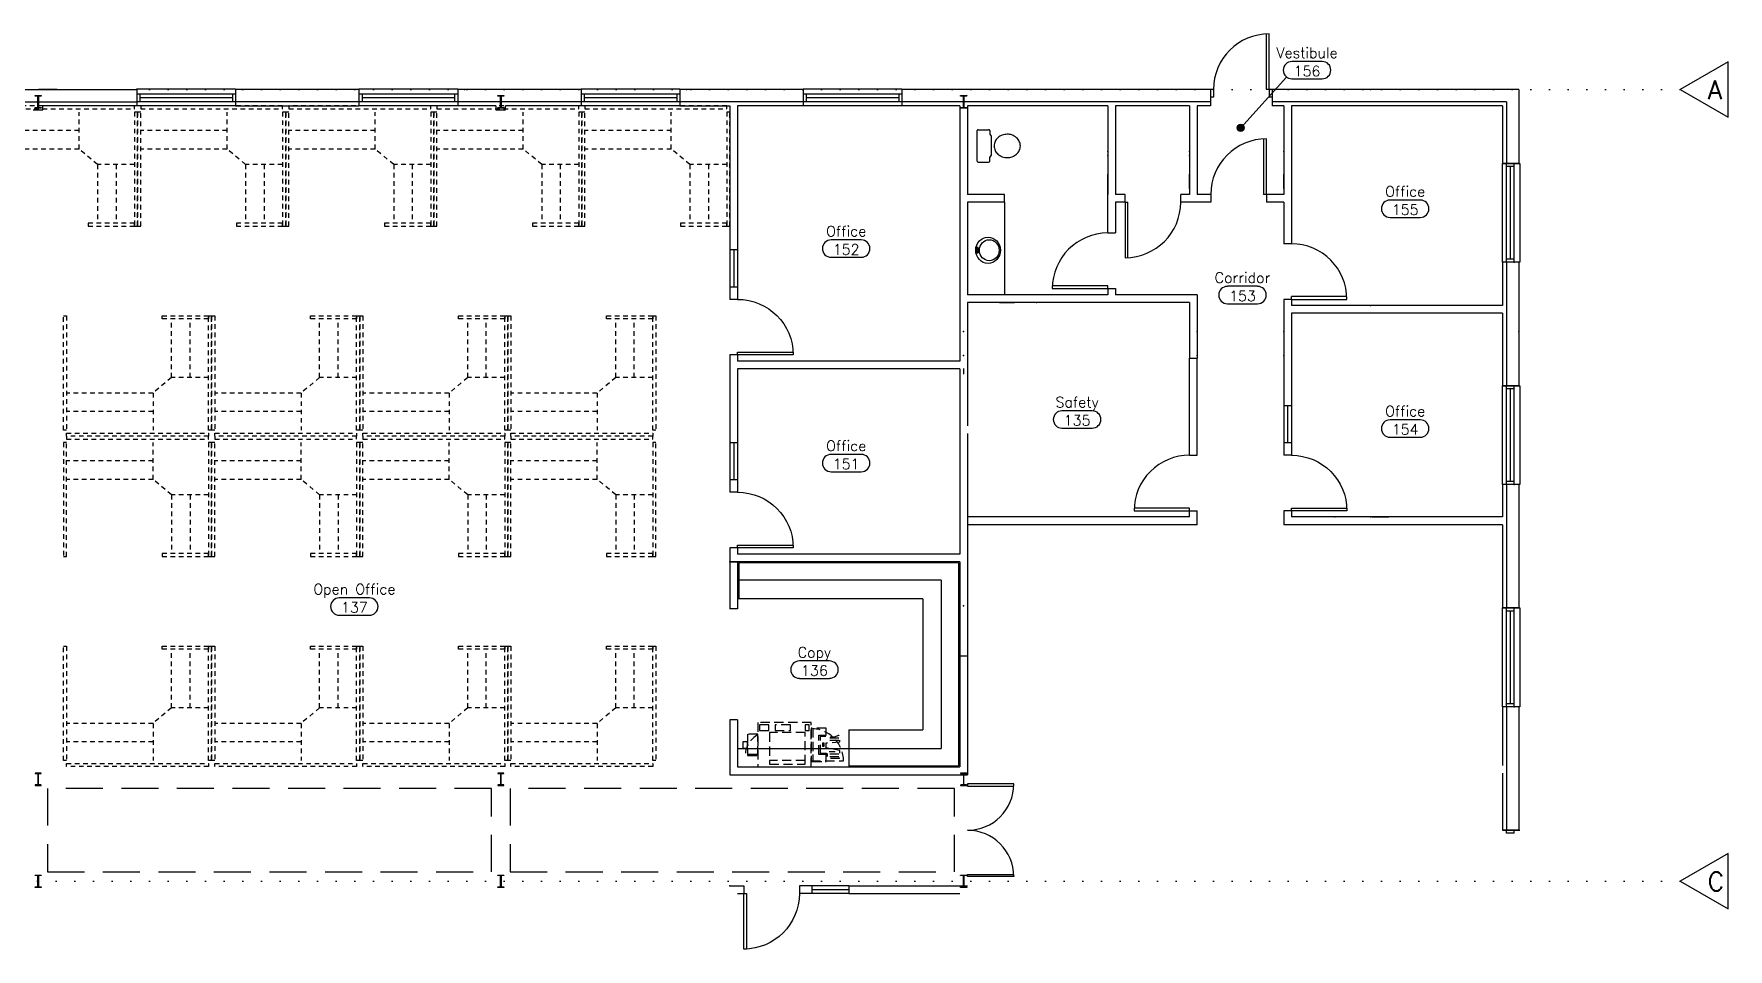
# Model space of a CAD drawing. Header units: inches. Extents: x 0 to 10293, y 0 to 4182.
# Drawn here: x 1984 to 3082, y 1309 to 1902 of the extents above; entities that cross this region are included whole.
import ezdxf
from ezdxf.enums import TextEntityAlignment as Align

# ---------------------------------------------------------------- set-up
doc = ezdxf.new("R2010")
doc.units = ezdxf.units.IN
doc.header["$LTSCALE"] = 48
doc.header["$MEASUREMENT"] = 0
for name, pattern in [('DASHED', [0.75, 0.5, -0.25]), ('DOT', [0.25, 0, -0.25]), ('HIDDEN2', [0.1875, 0.125, -0.0625]), ('HIDDEN3', [0.1125, 0.0625, -0.05])]:
    doc.linetypes.add(name, pattern=pattern)
doc.layers.add('A-EQPM', color=3, linetype='Continuous')
doc.layers.add('XXFINE', color=9, linetype='Continuous')
doc.styles.add('SIMPLEX', font='SIMPLEX.SHX')

# ---------------------------------------------------------------- blocks, each defined once
blk = doc.blocks.new('ADO102')
for p, q in [((0.451, 0.999), (0.451, 0)), ((0.5, 0), (0.5, 1)), ((0.5, 0), (0.451, 0))]:
    blk.add_line(p, q)
blk.add_arc((0.5, 0), 1, 90, 180)
at = {"flags": 1}
blk.add_attdef('SILLHT', text='', height=0.1, dxfattribs=at).set_placement((0, 0), align=Align.MIDDLE)
blk = doc.blocks.new('ADO002')
for p, q in [((-0.5, 1), (-0.5, 0)), ((-0.451, 1), (-0.5, 1)), ((-0.451, 0), (-0.451, 1)), ((-0.5, 0), (-0.451, 0))]:
    blk.add_line(p, q)
blk.add_arc((-0.5, 0), 1, 0, 90)
at = {"flags": 1}
blk.add_attdef('SILLHT', text='', height=0.1, dxfattribs=at).set_placement((0, 0), align=Align.MIDDLE)
blk = doc.blocks.new('ADO402')
for p, q in [((-0.476, 0.5), (-0.5, 0.5)), ((-0.5, 0.5), (-0.5, 0)), ((-0.476, 0), (-0.476, 0.5)), ((0.476, 0.499), (0.5, 0.5)), ((0.476, 0), (0.476, 0.499)), ((0.5, 0.5), (0.5, 0)), ((-0.5, 0), (-0.476, 0)), ((0.5, 0), (0.476, 0))]:
    blk.add_line(p, q)
for centre, start, end in [((-0.5, 0), 0, 90), ((0.5, 0), 90, 180)]:
    blk.add_arc(centre, 0.5, start, end)
at = {"flags": 1}
blk.add_attdef('SILLHT', text='', height=0.1, dxfattribs=at).set_placement((0, 0), align=Align.MIDDLE)
blk = doc.blocks.new('AD131')
for p, q in [((0.033, -0.475), (0.033, 0.475)), ((0.058, 0.5), (0.299, 0.5)), ((0.324, 0.475), (0.324, 0.362)), ((0.324, 0.362), (0.354, 0.299)), ((0.354, 0.299), (0.354, -0.299)), ((0.324, -0.362), (0.354, -0.299)), ((0.324, -0.475), (0.324, -0.362)), ((0.058, -0.5), (0.299, -0.5))]:
    blk.add_line(p, q)
blk.add_lwpolyline([(1.033, -0.002, 0.084445), (1.009, 0.138, 0.091522), (0.944, 0.252, 0.103706), (0.835, 0.337, 0.134256), (0.729, 0.357, 0.114344), (0.616, 0.331, 0.103706), (0.514, 0.252, 0.091522), (0.449, 0.138, 0.084445), (0.425, -0.002, 0.084445), (0.449, -0.142, 0.091522), (0.514, -0.256, 0.103706), (0.616, -0.335, 0.114344), (0.729, -0.362, 0.114344), (0.843, -0.335, 0.103706), (0.944, -0.256, 0.091522), (1.009, -0.142, 0.084445)], format="xyb", close=True)
for centre, start, end in [((0.058, 0.475), 90, 180), ((0.299, 0.475), 360, 90), ((0.058, -0.475), 180, 270), ((0.299, -0.475), 270, 0)]:
    blk.add_arc(centre, 0.025, start, end)
blk = doc.blocks.new('AF13A')
for p, q in [((0.1, 0.1), (0.05, 0.1)), ((0.05, 0.1), (0.05, -0.1)), ((0.1, -0.1), (0.1, 0.1)), ((0.05, -0.1), (0.1, -0.1))]:
    blk.add_line(p, q)
for centre, radius in [((0.5, 0), 0.5), ((0.55, 0), 0.4)]:
    blk.add_circle(centre, radius)
blk = doc.blocks.new('90DOOR')
for p, q in [((-0.5, 1), (-0.5, 0)), ((-0.451, 1), (-0.5, 1)), ((-0.451, 0), (-0.451, 1)), ((-0.5, 0), (-0.451, 0))]:
    blk.add_line(p, q)
blk.add_arc((-0.5, 0), 1, 0, 90)
blk = doc.blocks.new('LrgCopier-Plan')
at = {"layer": 'A-EQPM', "color": 8, "linetype": 'HIDDEN2'}
for p, q in [((-34.7, -3.9), (-55.5, -3.9)), ((-52.6, -6.6), (-46.2, -6.6)), ((-52.6, -8.2), (-46.2, -8.2)), ((-50.1, -9.8), (-46.2, -9.8)), ((-30.7, -4.1), (-7.6, -4.1)), ((0, -8.1), (8.1, -8.1)), ((-52.6, -17.1), (-46.2, -17.1)), ((-52.6, -18.6), (-46.2, -18.6)), ((-44.3, -12.4), (-44.3, -15.7))]:
    blk.add_line(p, q, dxfattribs=at)
for points in [[(0, -28.8), (0, 0), (-34.7, 0), (-34.7, -28.8)], [(-7.6, -22.3), (-7.6, -1.8), (-30.7, -1.8), (-30.7, -22.3)], [(0, -7.5), (0, -21.3), (6.7, -21.3), (6.7, -7.5)], [(-43.1, -15.4), (-41.9, -15.4), (-41.9, -13.4), (-43.1, -13.4)], [(6.7, -16.4), (9.6, -16.4), (9.6, -12.3), (6.7, -12.3)], [(-30.7, -23.6), (-33.4, -23.6), (-33.4, -27.3), (-30.7, -27.3)], [(-11.2, -23.6), (-21.1, -23.6), (-21.1, -27.3), (-11.2, -27.3)], [(-1.2, -23.6), (-7.1, -23.6), (-7.1, -27.3), (-1.2, -27.3)]]:
    blk.add_lwpolyline(points, close=True, dxfattribs=at)
at = {"layer": 'A-EQPM', "color": 8, "linetype": 'HIDDEN2', "flags": 128}
blk.add_lwpolyline([(-40.8, -8.9), (-44.2, -8.9, -0.414214), (-45, -8.1), (-45, -6.1, 0.414214), (-45.3, -5.8), (-52.9, -5.8, 0.414214), (-53.2, -6.1), (-53.2, -10.4, 0.344477), (-53, -10.7), (-44.3, -12.4), (-44.3, -15.7), (-52.9, -16.2, 0.395882), (-53.2, -16.4), (-53.2, -19.5, 0.515368), (-52.1, -20.3), (-49.8, -19.4), (-45.3, -19.4), (-44.2, -19.8), (-40.8, -19.8, 0.414214), (-40.5, -19.5), (-40.5, -9.2, 0.414214)], format="xyb", close=True, dxfattribs=at)
at = {"layer": 'A-EQPM', "color": 8, "linetype": 'HIDDEN2'}
for points in [[(-44.3, -20.6), (-44.3, -25.2), (-34.7, -25.2), (-34.7, -3.5), (-44.3, -3.5), (-44.3, -8.1)], [(-35.6, -8.1), (-35.6, -3.5), (-44.3, -3.5), (-44.3, -8.1), (-39.5, -8.1), (-39.5, -20.6), (-44.3, -20.6), (-44.3, -25.2), (-35.6, -25.2), (-35.6, -8.1)]]:
    blk.add_lwpolyline(points, dxfattribs=at)
for centre, radius, start, end in [((-34.7, -3.9), 20.9, 180, 267.2964), ((-6.9, -7.5), 15, 297.4211, 357.7377)]:
    blk.add_arc(centre, radius, start, end, dxfattribs=at)
blk = doc.blocks.new('6.5x8office-cube')
at = {"layer": 'XXFINE', "linetype": 'HIDDEN3'}
for p, q in [((-62, 38), (-62, 94)), ((-50, 38), (-50, 94)), ((-50, 38), (-74, 38)), ((-40, 26), (-50, 38)), ((-40, 2), (-40, 26)), ((-40, 26), (-2, 26)), ((-40, 14), (-2, 14))]:
    blk.add_line(p, q, dxfattribs=at)
for points in [[(-76, 2), (-78, 2), (-78, 94), (-76, 94), (-76, 2)], [(0, 96), (0, 94), (-74, 94), (-74, 96), (0, 96)], [(0, 2), (-2, 2), (-2, 32), (0, 32), (0, 2)], [(0, 2), (0, 0), (-74, 0), (-74, 2), (0, 2)]]:
    blk.add_lwpolyline(points, dxfattribs=at)
blk = doc.blocks.new('RoomName-Num-Tag')
at = {"color": 4}
for p, q in [((0.102, 0.059), (-0.102, 0.059)), ((-0.102, -0.059), (0.102, -0.059))]:
    blk.add_line(p, q, dxfattribs=at)
for centre, start, end in [((-0.102, 0), 90, 270), ((0.102, 0), 270, 90)]:
    blk.add_arc(centre, 0.0585, start, end, dxfattribs=at)
at = {"color": 4, "style": 'SIMPLEX'}
for tag, p in [('ROOM1', (0, 0.082)), ('RM#', (0, -0.041)), ('ROOM2', (0, -0.152))]:
    blk.add_attdef(tag, text='', height=0.0702, dxfattribs=at).set_placement(p, align=Align.CENTER)

msp = doc.modelspace()

# ---------------------------------------------------------------- hatches: boundary and pattern name
msp.add_hatch(color=256).paths.add_polyline_path([(2768.62573, 1840.82122, 1), (2764.05018, 1840.82122, 1)])

# ---------------------------------------------------------------- linework, layer by layer
for p, q in [((3082.34224, 1883.68307), (3051.16532, 1865.68307)), ((3082.34224, 1847.68307), (3082.34224, 1883.68307)), ((2796.08832, 1873.75147), (2766.33795, 1840.82122)), ((1797.22424, 1865.68307), (2050.72419, 1865.68307)), ((1799.22424, 1857.68307), (2050.72419, 1857.68307)), ((2050.72419, 1866.18307), (2114.72419, 1866.18307)), ((2050.72419, 1865.68307), (2050.72419, 1866.18307)), ((2050.72419, 1865.68307), (2050.72419, 1855.05807)), ((2052.72419, 1862.68307), (2050.72419, 1862.68307)), ((2052.72419, 1857.68307), (2050.72419, 1857.68307)), ((2112.72419, 1862.68307), (2052.72419, 1862.68307)), ((2052.72419, 1862.68307), (2052.72419, 1857.68307)), ((2112.72419, 1860.18307), (2052.72419, 1860.18307)), ((2112.72419, 1857.68307), (2052.72419, 1857.68307)), ((2112.72419, 1862.68307), (2112.72419, 1857.68307)), ((2114.72419, 1862.68307), (2112.72419, 1862.68307)), ((2114.72419, 1857.68307), (2112.72419, 1857.68307)), ((2114.72419, 1866.18307), (2114.72419, 1865.68307)), ((2114.72419, 1865.68307), (2114.72419, 1855.05807)), ((2194.72419, 1865.68307), (2114.72419, 1865.68307)), ((2194.72419, 1857.68307), (2114.72419, 1857.68307)), ((2194.72419, 1866.18307), (2258.72419, 1866.18307)), ((2194.72419, 1865.68307), (2194.72419, 1866.18307)), ((2194.72419, 1865.68307), (2194.72419, 1855.05807)), ((2196.72419, 1862.68307), (2194.72419, 1862.68307)), ((2196.72419, 1857.68307), (2194.72419, 1857.68307)), ((2256.72419, 1862.68307), (2196.72419, 1862.68307)), ((2196.72419, 1862.68307), (2196.72419, 1857.68307)), ((2256.72419, 1860.18307), (2196.72419, 1860.18307)), ((2256.72419, 1857.68307), (2196.72419, 1857.68307)), ((2256.72419, 1862.68307), (2256.72419, 1857.68307)), ((2258.72419, 1862.68307), (2256.72419, 1862.68307)), ((2258.72419, 1857.68307), (2256.72419, 1857.68307)), ((2258.72419, 1866.18307), (2258.72419, 1865.68307)), ((2258.72419, 1865.68307), (2258.72419, 1855.05807)), ((2338.72419, 1865.68307), (2258.72419, 1865.68307)), ((2338.72419, 1857.68307), (2258.72419, 1857.68307)), ((2338.72419, 1866.18307), (2402.72419, 1866.18307)), ((2338.72419, 1865.68307), (2338.72419, 1866.18307)), ((2338.72419, 1865.68307), (2338.72419, 1855.05807)), ((2340.72419, 1862.68307), (2338.72419, 1862.68307)), ((2340.72419, 1857.68307), (2338.72419, 1857.68307)), ((2400.72419, 1862.68307), (2340.72419, 1862.68307)), ((2340.72419, 1862.68307), (2340.72419, 1857.68307)), ((2400.72419, 1860.18307), (2340.72419, 1860.18307)), ((2400.72419, 1857.68307), (2340.72419, 1857.68307)), ((2400.72419, 1862.68307), (2400.72419, 1857.68307)), ((2402.72419, 1862.68307), (2400.72419, 1862.68307)), ((2402.72419, 1857.68307), (2400.72419, 1857.68307)), ((2402.72419, 1866.18307), (2402.72419, 1865.68307)), ((2402.72419, 1865.68307), (2402.72419, 1855.05807)), ((2482.72419, 1865.68307), (2402.72419, 1865.68307)), ((2482.72419, 1857.68307), (2402.72419, 1857.68307)), ((2482.72419, 1866.18307), (2546.72419, 1866.18307)), ((2482.72419, 1865.68307), (2482.72419, 1866.18307)), ((2482.72419, 1865.68307), (2482.72419, 1855.05807)), ((2484.72419, 1862.68307), (2482.72419, 1862.68307)), ((2484.72419, 1857.68307), (2482.72419, 1857.68307)), ((2484.72419, 1862.68307), (2484.72419, 1857.68307)), ((2544.72419, 1862.68307), (2484.72419, 1862.68307)), ((2544.72419, 1860.18307), (2484.72419, 1860.18307)), ((2544.72419, 1857.68307), (2484.72419, 1857.68307)), ((2546.72419, 1862.68307), (2544.72419, 1862.68307)), ((2544.72419, 1862.68307), (2544.72419, 1857.68307)), ((2546.72419, 1857.68307), (2544.72419, 1857.68307)), ((2546.72419, 1866.18307), (2546.72419, 1865.68307)), ((2748.72419, 1865.68307), (2546.72419, 1865.68307)), ((2546.72419, 1865.68307), (2546.72419, 1855.05807)), ((2746.72419, 1857.68307), (2546.72419, 1857.68307)), ((2746.72419, 1865.68307), (2746.72419, 1855.05807)), ((2748.72419, 1860.68307), (2746.72419, 1860.68307)), ((2748.72419, 1865.68307), (2748.72419, 1860.68307)), ((2946.72419, 1865.68307), (2784.72419, 1865.68307)), ((2784.72419, 1865.68307), (2784.72419, 1860.68307)), ((2786.72419, 1860.68307), (2784.72419, 1860.68307)), ((2786.72419, 1865.68307), (2786.72419, 1855.05807)), ((2938.72419, 1857.68307), (2786.72419, 1857.68307)), ((2938.72419, 1857.68307), (2938.72419, 1817.70646)), ((2946.72419, 1865.68307), (2946.72419, 1817.70646)), ((3051.16532, 1865.68307), (3082.34224, 1847.68307)), ((1983.5087, 1852.43645), (1989.74711, 1852.43645)), ((2050.72419, 1855.05807), (1989.74711, 1855.05807)), ((1989.74711, 1852.43645), (1989.74711, 1855.05807)), ((2114.72419, 1855.05807), (2050.72419, 1855.05807)), ((2114.72419, 1855.05807), (2194.72419, 1855.05807)), ((2258.72419, 1855.05807), (2194.72419, 1855.05807)), ((2283.5087, 1855.05807), (2258.72419, 1855.05807)), ((2283.5087, 1855.05807), (2283.5087, 1852.43645)), ((2283.5087, 1852.43645), (2289.74711, 1852.43645)), ((2338.72419, 1855.05807), (2289.74711, 1855.05807)), ((2289.74711, 1852.43645), (2289.74711, 1855.05807)), ((2402.72419, 1855.05807), (2338.72419, 1855.05807)), ((2402.72419, 1855.05807), (2435.22419, 1855.05807)), ((2435.22419, 1855.05807), (2435.22419, 1761.68302)), ((2482.72419, 1855.05807), (2440.22419, 1855.05807)), ((2440.22419, 1855.05807), (2440.22419, 1761.68302)), ((2546.72419, 1855.05807), (2482.72419, 1855.05807)), ((2584.22419, 1855.05807), (2546.72419, 1855.05807)), ((2584.22419, 1855.05807), (2584.22419, 1689.68307)), ((2680.22419, 1855.05807), (2589.22419, 1855.05807)), ((2589.22419, 1855.05807), (2589.22419, 1797.68307)), ((2680.22419, 1855.05807), (2680.22419, 1797.68307)), ((2733.22419, 1855.05807), (2685.22419, 1855.05807)), ((2685.22419, 1855.05807), (2685.22419, 1797.68307)), ((2733.22419, 1855.05807), (2733.22419, 1797.68307)), ((2746.72419, 1855.05807), (2738.22419, 1855.05807)), ((2738.22419, 1855.05807), (2738.22419, 1797.68307)), ((2794.22419, 1855.05807), (2786.72419, 1855.05807)), ((2794.22419, 1855.05807), (2794.22419, 1797.68307)), ((2936.09919, 1855.05807), (2799.22419, 1855.05807)), ((2799.22419, 1855.05807), (2799.22419, 1765.68307)), ((2936.09919, 1855.05807), (2936.09919, 1817.70646)), ((2946.72419, 1817.70646), (2936.09919, 1817.70646)), ((2936.09919, 1817.70646), (2946.72419, 1817.70646)), ((2936.09919, 1753.70646), (2936.09919, 1817.70646)), ((2938.72419, 1815.70646), (2938.72419, 1817.70646)), ((2943.72419, 1815.70646), (2938.72419, 1815.70646)), ((2938.72419, 1755.70646), (2938.72419, 1815.70646)), ((2941.22419, 1755.70646), (2941.22419, 1815.70646)), ((2943.72419, 1815.70646), (2943.72419, 1817.70646)), ((2943.72419, 1755.70646), (2943.72419, 1815.70646)), ((2946.72419, 1817.70646), (2947.22419, 1817.70646)), ((2947.22419, 1817.70646), (2947.22419, 1753.70646)), ((2613.20796, 1797.68307), (2589.22419, 1797.68307)), ((2589.22419, 1792.68307), (2589.22419, 1732.68307)), ((2613.20796, 1792.68307), (2589.22419, 1792.68307)), ((2613.20796, 1792.68307), (2613.20796, 1797.68307)), ((2613.22419, 1792.68307), (2613.22419, 1732.68307)), ((2691.46543, 1797.68307), (2685.22419, 1797.68307)), ((2685.22419, 1792.68307), (2685.22419, 1772.68307)), ((2691.46543, 1792.68307), (2685.22419, 1792.68307)), ((2691.46543, 1792.68307), (2691.46543, 1797.68307)), ((2727.46543, 1792.68307), (2727.46543, 1797.68307)), ((2733.22419, 1797.68307), (2727.46543, 1797.68307)), ((2746.98628, 1792.68307), (2727.46543, 1792.68307)), ((2746.98628, 1797.68307), (2738.22419, 1797.68307)), ((2746.98628, 1797.68307), (2746.98628, 1792.68307)), ((2794.22419, 1797.68307), (2782.98628, 1797.68307)), ((2782.98628, 1797.68307), (2782.98628, 1792.68307)), ((2794.22419, 1792.68307), (2782.98628, 1792.68307)), ((2794.22419, 1792.68307), (2794.22419, 1765.68307)), ((2680.22419, 1772.68307), (2685.22419, 1772.68307)), ((2435.22419, 1761.68302), (2435.22419, 1737.68302)), ((2440.22419, 1761.68302), (2435.22419, 1761.68302)), ((2437.72419, 1761.68302), (2437.72419, 1737.68302)), ((2440.22419, 1761.68302), (2440.22419, 1737.68302)), ((2799.22419, 1765.68307), (2794.22419, 1765.68307)), ((2936.09919, 1753.70646), (2936.09919, 1725.68307)), ((2946.72419, 1753.70646), (2936.09919, 1753.70646)), ((2938.72419, 1753.70646), (2938.72419, 1755.70646)), ((2943.72419, 1755.70646), (2938.72419, 1755.70646)), ((2938.72419, 1753.70646), (2938.72419, 1673.70646)), ((2943.72419, 1753.70646), (2943.72419, 1755.70646)), ((2946.72419, 1753.70646), (2946.72419, 1673.70646)), ((2947.22419, 1753.70646), (2946.72419, 1753.70646)), ((2435.22419, 1737.68302), (2435.22419, 1729.68302)), ((2440.22419, 1737.68302), (2435.22419, 1737.68302)), ((2440.22419, 1737.68302), (2440.22419, 1729.68302)), ((2680.22419, 1736.68307), (2680.22419, 1732.68307)), ((2680.22419, 1736.68307), (2680.22419, 1732.68307)), ((2680.22419, 1736.68307), (2685.22419, 1736.68307)), ((2685.22419, 1736.68307), (2685.22419, 1732.68307)), ((2440.22419, 1729.68302), (2435.22419, 1729.68302)), ((2440.22419, 1729.68302), (2435.22419, 1729.68302)), ((2680.22419, 1732.68307), (2589.22419, 1732.68307)), ((2733.22419, 1727.68307), (2589.22419, 1727.68307)), ((2589.22419, 1727.68307), (2589.22419, 1647.68307)), ((2738.22419, 1732.68307), (2685.22419, 1732.68307)), ((2733.22419, 1727.68307), (2733.22419, 1691.68307)), ((2738.22419, 1732.68307), (2738.22419, 1727.68307)), ((2738.22419, 1727.68307), (2738.22419, 1691.68307)), ((2799.22419, 1729.68307), (2794.22419, 1729.68307)), ((2794.22419, 1729.68307), (2794.22419, 1660.68302)), ((2799.22419, 1729.68307), (2799.22419, 1725.68307)), ((2936.09919, 1725.68307), (2799.22419, 1725.68307)), ((2936.09919, 1720.68307), (2799.22419, 1720.68307)), ((2799.22419, 1720.68307), (2799.22419, 1660.68302)), ((2936.09919, 1720.68307), (2936.09919, 1673.70646)), ((2440.22419, 1693.68302), (2435.22419, 1693.68302)), ((2435.22419, 1693.68302), (2435.22419, 1636.68302)), ((2440.22419, 1693.68307), (2440.22419, 1689.68307)), ((2733.22419, 1628.68307), (2733.22419, 1691.68307)), ((2733.22419, 1691.68307), (2738.22419, 1691.68307)), ((2738.22419, 1628.68307), (2738.22419, 1691.68307)), ((2584.22419, 1689.68307), (2440.22419, 1689.68307)), ((2584.22419, 1684.68307), (2440.22419, 1684.68307)), ((2440.22419, 1684.68307), (2440.22419, 1636.68302)), ((2584.22419, 1684.68307), (2584.22419, 1564.68307)), ((2936.09919, 1609.70646), (2936.09919, 1673.70646)), ((2936.09919, 1673.70646), (2946.72419, 1673.70646)), ((2946.72419, 1673.70646), (2936.09919, 1673.70646)), ((2938.72419, 1671.70646), (2938.72419, 1673.70646)), ((2938.72419, 1611.70646), (2938.72419, 1671.70646)), ((2943.72419, 1671.70646), (2938.72419, 1671.70646)), ((2941.22419, 1611.70646), (2941.22419, 1671.70646)), ((2943.72419, 1671.70646), (2943.72419, 1673.70646)), ((2943.72419, 1611.70646), (2943.72419, 1671.70646)), ((2946.72419, 1673.70646), (2947.22419, 1673.70646)), ((2947.22419, 1673.70646), (2947.22419, 1609.70646)), ((2794.22419, 1660.68302), (2794.22419, 1636.68302)), ((2799.22419, 1660.68302), (2794.22419, 1660.68302)), ((2796.72419, 1660.68302), (2796.72419, 1636.68302)), ((2799.22419, 1660.68302), (2799.22419, 1636.68302)), ((2435.22419, 1636.68302), (2435.22419, 1612.68302)), ((2440.22419, 1636.68302), (2435.22419, 1636.68302)), ((2437.72419, 1636.68302), (2437.72419, 1612.68302)), ((2440.22419, 1636.68302), (2440.22419, 1612.68302)), ((2589.22419, 1642.68307), (2589.22419, 1498.68302)), ((2794.22419, 1636.68302), (2794.22419, 1628.68302)), ((2799.22419, 1636.68302), (2794.22419, 1636.68302)), ((2799.22419, 1636.68302), (2799.22419, 1628.68302)), ((2733.22419, 1628.68307), (2738.22419, 1628.68307)), ((2799.22419, 1628.68302), (2794.22419, 1628.68302)), ((2799.22419, 1628.68302), (2794.22419, 1628.68302)), ((2435.22419, 1612.68302), (2435.22419, 1604.68302)), ((2440.22419, 1612.68302), (2435.22419, 1612.68302)), ((2440.22419, 1604.68302), (2435.22419, 1604.68302)), ((2440.22419, 1604.68302), (2435.22419, 1604.68302)), ((2440.22419, 1612.68302), (2440.22419, 1604.68302)), ((2946.72419, 1609.70646), (2936.09919, 1609.70646)), ((2936.09919, 1609.70646), (2936.09919, 1588.68307)), ((2943.72419, 1611.70646), (2938.72419, 1611.70646)), ((2938.72419, 1609.70646), (2938.72419, 1611.70646)), ((2938.72419, 1609.70646), (2938.72419, 1529.70646)), ((2943.72419, 1609.70646), (2943.72419, 1611.70646)), ((2947.22419, 1609.70646), (2946.72419, 1609.70646)), ((2946.72419, 1609.70646), (2946.72419, 1529.70646)), ((2733.22419, 1588.68307), (2733.22419, 1592.68307)), ((2733.22419, 1592.68307), (2738.22419, 1592.68307)), ((2738.22419, 1583.68307), (2738.22419, 1592.68307)), ((2799.22419, 1592.68302), (2794.22419, 1592.68302)), ((2794.22419, 1592.68302), (2794.22419, 1583.68307)), ((2799.22419, 1592.68307), (2799.22419, 1588.68307)), ((2733.22419, 1588.68307), (2589.22419, 1588.68307)), ((2589.22419, 1588.68307), (2589.22419, 1583.68307)), ((2738.22419, 1583.68307), (2589.22419, 1583.68307)), ((2936.09919, 1583.68307), (2794.22419, 1583.68307)), ((2936.09919, 1588.68307), (2799.22419, 1588.68307)), ((2936.09919, 1583.68307), (2936.09919, 1529.70646)), ((2435.22419, 1568.68302), (2435.22419, 1559.68307)), ((2440.22419, 1568.68302), (2435.22419, 1568.68302)), ((2584.22419, 1559.68307), (2435.22419, 1559.68307)), ((2435.22419, 1559.68307), (2435.22419, 1529.18307)), ((2435.22419, 1559.68307), (2440.22419, 1559.68307)), ((2440.22419, 1568.68307), (2440.22419, 1564.68307)), ((2440.22419, 1568.68302), (2440.22419, 1564.68307)), ((2584.22419, 1564.68307), (2440.22419, 1564.68307)), ((2440.22419, 1559.68307), (2440.22419, 1529.18307)), ((2584.22419, 1559.68307), (2584.22419, 1498.68302)), ((2440.97419, 1558.93307), (2440.97419, 1535.68307)), ((2583.47419, 1558.93307), (2440.97419, 1558.93307)), ((2583.47419, 1558.93307), (2583.47419, 1427.43307)), ((2572.22419, 1547.68307), (2440.22419, 1547.68307)), ((2572.22419, 1547.68307), (2572.22419, 1438.68307)), ((2440.22419, 1529.18307), (2435.22419, 1529.18307)), ((2560.22419, 1535.68307), (2440.22419, 1535.68307)), ((2560.22419, 1535.68307), (2560.22419, 1450.68307)), ((2936.09919, 1465.70646), (2936.09919, 1529.70646)), ((2936.09919, 1529.70646), (2946.72419, 1529.70646)), ((2946.72419, 1529.70646), (2936.09919, 1529.70646)), ((2938.72419, 1527.70646), (2938.72419, 1529.70646)), ((2938.72419, 1467.70646), (2938.72419, 1527.70646)), ((2943.72419, 1527.70646), (2938.72419, 1527.70646)), ((2941.22419, 1467.70646), (2941.22419, 1527.70646)), ((2943.72419, 1527.70646), (2943.72419, 1529.70646)), ((2943.72419, 1467.70646), (2943.72419, 1527.70646)), ((2946.72419, 1529.70646), (2947.22419, 1529.70646)), ((2947.22419, 1529.70646), (2947.22419, 1465.70646)), ((2584.22419, 1498.68302), (2589.22419, 1498.68302)), ((2584.22419, 1498.68302), (2584.22419, 1426.68307)), ((2589.22419, 1498.68302), (2589.22419, 1421.68307)), ((2946.72419, 1465.70646), (2936.09919, 1465.70646)), ((2936.09919, 1465.70646), (2936.09919, 1427.68307)), ((2943.72419, 1467.70646), (2938.72419, 1467.70646)), ((2938.72419, 1465.70646), (2938.72419, 1467.70646)), ((2938.72419, 1465.70646), (2938.72419, 1385.70646)), ((2943.72419, 1465.70646), (2943.72419, 1467.70646)), ((2946.72419, 1465.70646), (2946.72419, 1385.70646)), ((2947.22419, 1465.70646), (2946.72419, 1465.70646)), ((2440.22419, 1457.18307), (2435.22419, 1457.18307)), ((2435.22419, 1457.18307), (2435.22419, 1421.68307)), ((2440.22419, 1457.18307), (2440.22419, 1426.68307)), ((2512.22419, 1450.68307), (2560.22419, 1450.68307)), ((2512.22419, 1450.68307), (2512.22419, 1426.68307)), ((2440.22419, 1438.68307), (2572.22419, 1438.68307)), ((2435.22419, 1421.68307), (2589.22419, 1421.68307)), ((2440.22419, 1426.68307), (2584.22419, 1426.68307)), ((2512.22419, 1427.43307), (2583.47419, 1427.43307)), ((2936.09919, 1422.68307), (2936.09919, 1385.70646)), ((2936.09919, 1385.70646), (2946.72419, 1385.70646)), ((2946.72419, 1385.70646), (2936.09919, 1385.70646)), ((2938.72419, 1383.70646), (2938.72419, 1385.70646)), ((2943.72419, 1383.70646), (2943.72419, 1385.70646)), ((2946.72419, 1385.70646), (2947.22419, 1385.70646)), ((2943.72419, 1383.70646), (2938.72419, 1383.70646)), ((3082.34224, 1370.68307), (3051.16532, 1352.68307)), ((3082.34224, 1334.68307), (3082.34224, 1370.68307)), ((3051.16532, 1352.68307), (3082.34224, 1334.68307)), ((2435.22419, 1349.68307), (2444.22414, 1349.68307)), ((2440.22419, 1344.68307), (2444.22414, 1344.68307)), ((2440.22419, 1344.68307), (2444.22414, 1344.68307)), ((2444.22414, 1349.68307), (2444.22414, 1344.68307)), ((2480.22414, 1349.68307), (2480.22414, 1344.68307)), ((2488.22414, 1349.68307), (2480.22414, 1349.68307)), ((2488.22414, 1344.68307), (2480.22414, 1344.68307)), ((2512.22414, 1349.68307), (2488.22414, 1349.68307)), ((2488.22414, 1349.68307), (2488.22414, 1344.68307)), ((2512.22414, 1347.18307), (2488.22414, 1347.18307)), ((2512.22414, 1344.68307), (2488.22414, 1344.68307)), ((2512.22414, 1349.68307), (2589.22419, 1349.68307)), ((2512.22414, 1349.68307), (2512.22414, 1344.68307)), ((2512.22414, 1344.68307), (2584.22419, 1344.68307))]:
    msp.add_line(p, q)
at = {"linetype": 'DOT'}
for p, q in [((3051.16532, 1865.68307), (719.41912, 1865.68307)), ((3051.16532, 1352.68307), (719.41912, 1352.68307))]:
    msp.add_line(p, q, dxfattribs=at)
at = {"linetype": 'ByBlock'}
for p, q in [((1999.06445, 1865.68307), (1987.06445, 1865.68307)), ((2143.06445, 1865.68307), (2131.06445, 1865.68307)), ((2287.06445, 1865.68307), (2275.06445, 1865.68307)), ((2431.06445, 1865.68307), (2419.06445, 1865.68307)), ((2874.42159, 1865.68307), (2862.42159, 1865.68307)), ((2680.22419, 1772.68307), (2680.22419, 1810.86934)), ((2733.22419, 1801.58475), (2733.22419, 1810.86934)), ((2733.22419, 1801.58475), (2733.22419, 1810.86934)), ((2794.22419, 1801.58475), (2794.22419, 1810.86934)), ((2609.91133, 1727.68307), (2619.75572, 1727.68307)), ((2874.42159, 1725.68307), (2862.42159, 1725.68307)), ((2874.42159, 1725.68307), (2862.42159, 1725.68307)), ((2586.72419, 1684.82219), (2586.72419, 1681.20859)), ((2794.22419, 1684.82219), (2794.22419, 1681.20859)), ((2794.22419, 1684.82219), (2794.22419, 1681.20859)), ((2946.72419, 1684.82219), (2946.72419, 1681.20859)), ((2851.32482, 1588.68307), (2862.42159, 1588.68307)), ((2874.42159, 1588.68307), (2862.42159, 1588.68307))]:
    msp.add_line(p, q, dxfattribs=at)
at = {"linetype": 'DASHED'}
for p, q in [((2280.72419, 1412.68307), (1992.72419, 1412.68307)), ((1992.72419, 1412.68307), (1992.72419, 1358.68307)), ((2280.72419, 1358.68307), (2280.72419, 1412.68307)), ((2580.72419, 1412.68307), (2292.72419, 1412.68307)), ((2292.72419, 1412.68307), (2292.72419, 1358.68307)), ((2580.72419, 1358.68307), (2580.72419, 1412.68307)), ((1992.72419, 1358.68307), (2280.72419, 1358.68307)), ((2292.72419, 1358.68307), (2580.72419, 1358.68307))]:
    msp.add_line(p, q, dxfattribs=at)
for points in [[(1988.73419, 1861.68307), (1988.73419, 1861.51557, -0.4142135624), (1988.56669, 1861.34807), (1987.05919, 1861.34807, 0.4142135624), (1986.89169, 1861.18057), (1986.89169, 1854.14557, 0.4142135624), (1987.05919, 1853.97807), (1988.56669, 1853.97807, -0.4142135624), (1988.73419, 1853.81057), (1988.73419, 1853.64307), (1984.71419, 1853.64307), (1984.71419, 1853.81057, -0.4142135624), (1984.88169, 1853.97807), (1986.38919, 1853.97807, 0.4142135624), (1986.55669, 1854.14557), (1986.55669, 1861.18057, 0.4142135624), (1986.38919, 1861.34807), (1984.88169, 1861.34807, -0.4142135624), (1984.71419, 1861.51557), (1984.71419, 1861.68307)], [(2288.73419, 1861.68307), (2288.73419, 1861.51557, -0.4142135624), (2288.56669, 1861.34807), (2287.05919, 1861.34807, 0.4142135624), (2286.89169, 1861.18057), (2286.89169, 1854.14557, 0.4142135624), (2287.05919, 1853.97807), (2288.56669, 1853.97807, -0.4142135624), (2288.73419, 1853.81057), (2288.73419, 1853.64307), (2284.71419, 1853.64307), (2284.71419, 1853.81057, -0.4142135624), (2284.88169, 1853.97807), (2286.38919, 1853.97807, 0.4142135624), (2286.55669, 1854.14557), (2286.55669, 1861.18057, 0.4142135624), (2286.38919, 1861.34807), (2284.88169, 1861.34807, -0.4142135624), (2284.71419, 1861.51557), (2284.71419, 1861.68307)], [(2588.73419, 1861.68307), (2588.73419, 1861.51557, -0.4142135624), (2588.56669, 1861.34807), (2587.05919, 1861.34807, 0.4142135624), (2586.89169, 1861.18057), (2586.89169, 1854.14557, 0.4142135624), (2587.05919, 1853.97807), (2588.56669, 1853.97807, -0.4142135624), (2588.73419, 1853.81057), (2588.73419, 1853.64307), (2584.71419, 1853.64307), (2584.71419, 1853.81057, -0.4142135624), (2584.88169, 1853.97807), (2586.38919, 1853.97807, 0.4142135624), (2586.55669, 1854.14557), (2586.55669, 1861.18057, 0.4142135624), (2586.38919, 1861.34807), (2584.88169, 1861.34807, -0.4142135624), (2584.71419, 1861.51557), (2584.71419, 1861.68307)], [(1988.73419, 1414.68307), (1988.73419, 1414.85057, 0.4142135624), (1988.56669, 1415.01807), (1987.05919, 1415.01807, -0.4142135624), (1986.89169, 1415.18557), (1986.89169, 1422.22057, -0.4142135624), (1987.05919, 1422.38807), (1988.56669, 1422.38807, 0.4142135624), (1988.73419, 1422.55557), (1988.73419, 1422.72307), (1984.71419, 1422.72307), (1984.71419, 1422.55557, 0.4142135624), (1984.88169, 1422.38807), (1986.38919, 1422.38807, -0.4142135624), (1986.55669, 1422.22057), (1986.55669, 1415.18557, -0.4142135624), (1986.38919, 1415.01807), (1984.88169, 1415.01807, 0.4142135624), (1984.71419, 1414.85057), (1984.71419, 1414.68307)], [(2288.73419, 1414.68307), (2288.73419, 1414.85057, 0.4142135624), (2288.56669, 1415.01807), (2287.05919, 1415.01807, -0.4142135624), (2286.89169, 1415.18557), (2286.89169, 1422.22057, -0.4142135624), (2287.05919, 1422.38807), (2288.56669, 1422.38807, 0.4142135624), (2288.73419, 1422.55557), (2288.73419, 1422.72307), (2284.71419, 1422.72307), (2284.71419, 1422.55557, 0.4142135624), (2284.88169, 1422.38807), (2286.38919, 1422.38807, -0.4142135624), (2286.55669, 1422.22057), (2286.55669, 1415.18557, -0.4142135624), (2286.38919, 1415.01807), (2284.88169, 1415.01807, 0.4142135624), (2284.71419, 1414.85057), (2284.71419, 1414.68307)], [(2588.73419, 1414.68307), (2588.73419, 1414.85057, 0.4142135624), (2588.56669, 1415.01807), (2587.05919, 1415.01807, -0.4142135624), (2586.89169, 1415.18557), (2586.89169, 1422.22057, -0.4142135624), (2587.05919, 1422.38807), (2588.56669, 1422.38807, 0.4142135624), (2588.73419, 1422.55557), (2588.73419, 1422.72307), (2584.71419, 1422.72307), (2584.71419, 1422.55557, 0.4142135624), (2584.88169, 1422.38807), (2586.38919, 1422.38807, -0.4142135624), (2586.55669, 1422.22057), (2586.55669, 1415.18557, -0.4142135624), (2586.38919, 1415.01807), (2584.88169, 1415.01807, 0.4142135624), (2584.71419, 1414.85057), (2584.71419, 1414.68307)], [(1988.73419, 1356.68307), (1988.73419, 1356.51557, -0.4142135624), (1988.56669, 1356.34807), (1987.05919, 1356.34807, 0.4142135624), (1986.89169, 1356.18057), (1986.89169, 1349.14557, 0.4142135624), (1987.05919, 1348.97807), (1988.56669, 1348.97807, -0.4142135624), (1988.73419, 1348.81057), (1988.73419, 1348.64307), (1984.71419, 1348.64307), (1984.71419, 1348.81057, -0.4142135624), (1984.88169, 1348.97807), (1986.38919, 1348.97807, 0.4142135624), (1986.55669, 1349.14557), (1986.55669, 1356.18057, 0.4142135624), (1986.38919, 1356.34807), (1984.88169, 1356.34807, -0.4142135624), (1984.71419, 1356.51557), (1984.71419, 1356.68307)], [(2288.73419, 1356.68307), (2288.73419, 1356.51557, -0.4142135624), (2288.56669, 1356.34807), (2287.05919, 1356.34807, 0.4142135624), (2286.89169, 1356.18057), (2286.89169, 1349.14557, 0.4142135624), (2287.05919, 1348.97807), (2288.56669, 1348.97807, -0.4142135624), (2288.73419, 1348.81057), (2288.73419, 1348.64307), (2284.71419, 1348.64307), (2284.71419, 1348.81057, -0.4142135624), (2284.88169, 1348.97807), (2286.38919, 1348.97807, 0.4142135624), (2286.55669, 1349.14557), (2286.55669, 1356.18057, 0.4142135624), (2286.38919, 1356.34807), (2284.88169, 1356.34807, -0.4142135624), (2284.71419, 1356.51557), (2284.71419, 1356.68307)], [(2588.73419, 1356.68307), (2588.73419, 1356.51557, -0.4142135624), (2588.56669, 1356.34807), (2587.05919, 1356.34807, 0.4142135624), (2586.89169, 1356.18057), (2586.89169, 1349.14557, 0.4142135624), (2587.05919, 1348.97807), (2588.56669, 1348.97807, -0.4142135624), (2588.73419, 1348.81057), (2588.73419, 1348.64307), (2584.71419, 1348.64307), (2584.71419, 1348.81057, -0.4142135624), (2584.88169, 1348.97807), (2586.38919, 1348.97807, 0.4142135624), (2586.55669, 1349.14557), (2586.55669, 1356.18057, 0.4142135624), (2586.38919, 1356.34807), (2584.88169, 1356.34807, -0.4142135624), (2584.71419, 1356.51557), (2584.71419, 1356.68307)]]:
    msp.add_lwpolyline(points, format="xyb", close=True)
msp.add_circle((2766.33795, 1840.82122), 2.28777)
for p in [(2050.72419, 1857.68307), (2050.72419, 1857.68307), (2194.72419, 1857.68307), (2194.72419, 1857.68307)]:
    msp.add_point(p)
at = {"linetype": 'ByBlock'}
for p in [(2114.72419, 1862.68307), (2114.72419, 1862.68307), (2119.06445, 1865.68307), (2258.72419, 1862.68307), (2258.72419, 1862.68307), (2263.06445, 1865.68307), (2338.72419, 1857.68307), (2338.72419, 1857.68307), (2402.72419, 1862.68307), (2402.72419, 1862.68307), (2407.06445, 1865.68307), (2482.72419, 1857.68307), (2482.72419, 1857.68307), (2546.72419, 1862.68307), (2546.72419, 1862.68307), (2850.42159, 1865.68307), (2850.42159, 1865.68307), (2680.22419, 1825.58475), (2733.22419, 1825.58475), (2733.22419, 1825.58475), (2794.22419, 1825.58475), (2680.22419, 1822.86934), (2733.22419, 1822.86934), (2943.72419, 1817.70646), (2943.72419, 1817.70646), (2943.72419, 1753.70646), (2943.72419, 1753.70646), (2633.91133, 1727.68307), (2850.42159, 1725.68307), (2850.42159, 1725.68307), (2850.42159, 1725.68307), (2586.72419, 1708.82219), (2738.22419, 1708.82219), (2738.22419, 1708.82219), (2794.22419, 1708.82219), (2794.22419, 1708.82219), (2946.72419, 1708.82219), (2586.72419, 1693.20859), (2738.22419, 1693.20859), (2794.22419, 1693.20859), (2943.72419, 1673.70646), (2943.72419, 1673.70646), (2943.72419, 1609.70646), (2943.72419, 1609.70646), (2827.32482, 1588.68307), (2850.42159, 1588.68307), (2850.42159, 1588.68307), (2435.22419, 1559.68307), (2435.22419, 1559.68307), (2586.72419, 1531.17388), (2943.72419, 1529.70646), (2943.72419, 1529.70646), (2943.72419, 1465.70646), (2943.72419, 1465.70646), (2943.72419, 1385.70646), (2943.72419, 1385.70646), (2435.22419, 1349.68307)]:
    msp.add_point(p, dxfattribs=at)

# ---------------------------------------------------------------- block references
for name, p, xscale, yscale, zscale in [('ADO102', (2766.72419, 1865.68307), 36, 36, 80), ('AD131', (2594.56821, 1829.12631), 28, 21, 17), ('ADO102', (2764.98628, 1797.68307), 36, 36, 80), ('AF13A', (2594.56821, 1761.49936, 32), 16, 17, 6)]:
    msp.add_blockref(name, p, dxfattribs=dict(xscale=xscale, yscale=yscale, zscale=zscale))
ref = msp.add_blockref('RoomName-Num-Tag', (2809.37536, 1878.18137), dxfattribs=dict(xscale=96, yscale=96, zscale=96))
ref.add_attrib('RM#', '156', dxfattribs={"color": 4, "height": 6.741754, "style": 'SIMPLEX'}).set_placement((2809.37536, 1874.21504), align=Align.CENTER)
ref.add_attrib('ROOM1', 'Vestibule', dxfattribs={"color": 4, "height": 6.741754, "style": 'SIMPLEX'}).set_placement((2809.37536, 1886.04675), align=Align.CENTER)
at = {"xscale": -1, "rotation": 90}
for p in [(2051.22419, 1777.05807), (2147.22419, 1777.05807), (2243.22419, 1777.05807), (2339.22419, 1777.05807), (2435.22419, 1777.05807), (2099.22419, 1562.99907), (2195.22419, 1562.99907), (2291.22419, 1562.99907), (2387.22419, 1562.99907)]:
    msp.add_blockref('6.5x8office-cube', p, dxfattribs=at)
ref = msp.add_blockref('RoomName-Num-Tag', (2872.97263, 1788.37808), dxfattribs=dict(xscale=96, yscale=96, zscale=96))
ref.add_attrib('RM#', '155', dxfattribs={"color": 4, "height": 6.741754, "style": 'SIMPLEX'}).set_placement((2872.97263, 1784.41175), align=Align.CENTER)
ref.add_attrib('ROOM1', 'Office', dxfattribs={"color": 4, "height": 6.741754, "style": 'SIMPLEX'}).set_placement((2872.97263, 1796.24346), align=Align.CENTER)
for name, p, xscale, yscale, zscale, rotation in [('ADO102', (2709.46543, 1792.68307), 36, 36, 80, 180), ('ADO002', (2680.22419, 1754.68307), 36, 36, 80, 90), ('ADO102', (2799.22419, 1747.68307), 36, 36, 80, 270), ('ADO002', (2440.22419, 1711.68302), -36, 36, 80, 270), ('90DOOR', (2733.22419, 1610.68307), -36, -36, 36, 270), ('ADO002', (2799.22419, 1610.68302), -36, 36, 80, 270), ('ADO002', (2440.22419, 1586.68302), -36, 36, 80, 270), ('ADO402', (2589.22419, 1385.68307), 60, 60, 80, 270), ('ADO002', (2462.22414, 1344.68307), -36, 36, 80, 180)]:
    msp.add_blockref(name, p, dxfattribs=dict(xscale=xscale, yscale=yscale, zscale=zscale, rotation=rotation))
ref = msp.add_blockref('RoomName-Num-Tag', (2510.59112, 1762.59206), dxfattribs=dict(xscale=96, yscale=96, zscale=96))
ref.add_attrib('RM#', '152', dxfattribs={"color": 4, "height": 6.741754, "style": 'SIMPLEX'}).set_placement((2510.59112, 1758.62573), align=Align.CENTER)
ref.add_attrib('ROOM1', 'Office', dxfattribs={"color": 4, "height": 6.741754, "style": 'SIMPLEX'}).set_placement((2510.59112, 1770.45743), align=Align.CENTER)
ref = msp.add_blockref('RoomName-Num-Tag', (2767.52178, 1732.48311), dxfattribs=dict(xscale=96, yscale=96, zscale=96))
ref.add_attrib('RM#', '153', dxfattribs={"color": 4, "height": 6.741754, "style": 'SIMPLEX'}).set_placement((2767.52178, 1728.51678), align=Align.CENTER)
ref.add_attrib('ROOM1', 'Corridor', dxfattribs={"color": 4, "height": 6.741754, "style": 'SIMPLEX'}).set_placement((2767.52178, 1740.34849), align=Align.CENTER)
for name, p, rotation in [('6.5x8office-cube', (2099.22419, 1718.99907), 90), ('6.5x8office-cube', (2195.22419, 1718.99907), 90), ('6.5x8office-cube', (2291.22419, 1718.99907), 90), ('6.5x8office-cube', (2387.22419, 1718.99907), 90), ('6.5x8office-cube', (2099.22419, 1504.94008), 90), ('6.5x8office-cube', (2195.22419, 1504.94008), 90), ('6.5x8office-cube', (2291.22419, 1504.94008), 90), ('6.5x8office-cube', (2387.22419, 1504.94008), 90), ('LrgCopier-Plan', (2453.28127, 1426.68307), 180)]:
    msp.add_blockref(name, p, dxfattribs=dict(rotation=rotation))
ref = msp.add_blockref('RoomName-Num-Tag', (2660.28617, 1651.83257), dxfattribs=dict(xscale=96, yscale=96, zscale=96))
ref.add_attrib('RM#', '135', dxfattribs={"color": 4, "height": 6.741754, "style": 'SIMPLEX'}).set_placement((2660.28617, 1647.86624), align=Align.CENTER)
ref.add_attrib('ROOM1', 'Safety', dxfattribs={"color": 4, "height": 6.741754, "style": 'SIMPLEX'}).set_placement((2660.28617, 1659.69795), align=Align.CENTER)
ref = msp.add_blockref('RoomName-Num-Tag', (2872.97263, 1645.99434), dxfattribs=dict(xscale=96, yscale=96, zscale=96))
ref.add_attrib('RM#', '154', dxfattribs={"color": 4, "height": 6.741754, "style": 'SIMPLEX'}).set_placement((2872.97263, 1642.02801), align=Align.CENTER)
ref.add_attrib('ROOM1', 'Office', dxfattribs={"color": 4, "height": 6.741754, "style": 'SIMPLEX'}).set_placement((2872.97263, 1653.85971), align=Align.CENTER)
ref = msp.add_blockref('RoomName-Num-Tag', (2510.59112, 1623.5717), dxfattribs=dict(xscale=96, yscale=96, zscale=96))
ref.add_attrib('RM#', '151', dxfattribs={"color": 4, "height": 6.741754, "style": 'SIMPLEX'}).set_placement((2510.59112, 1619.60537), align=Align.CENTER)
ref.add_attrib('ROOM1', 'Office', dxfattribs={"color": 4, "height": 6.741754, "style": 'SIMPLEX'}).set_placement((2510.59112, 1631.43708), align=Align.CENTER)
ref = msp.add_blockref('RoomName-Num-Tag', (2191.74454, 1530.6474), dxfattribs=dict(xscale=96, yscale=96, zscale=96))
ref.add_attrib('RM#', '137', dxfattribs={"color": 4, "height": 6.741754, "style": 'SIMPLEX'}).set_placement((2191.74454, 1526.68107), align=Align.CENTER)
ref.add_attrib('ROOM1', 'Open Office', dxfattribs={"color": 4, "height": 6.7417541, "style": 'SIMPLEX'}).set_placement((2191.74454, 1538.51277), align=Align.CENTER)
ref = msp.add_blockref('RoomName-Num-Tag', (2490.01149, 1489.74159), dxfattribs=dict(xscale=96, yscale=96, zscale=96))
ref.add_attrib('RM#', '136', dxfattribs={"color": 4, "height": 6.741754, "style": 'SIMPLEX'}).set_placement((2490.01149, 1485.77526), align=Align.CENTER)
ref.add_attrib('ROOM1', 'Copy', dxfattribs={"color": 4, "height": 6.741754, "style": 'SIMPLEX'}).set_placement((2490.01149, 1497.60696), align=Align.CENTER)

# ---------------------------------------------------------------- texts
at = {"style": 'SIMPLEX'}
for s, p in [('A', (3069.04798, 1859.48283)), ('C', (3069.04798, 1346.48283))]:
    msp.add_text(s, height=12, dxfattribs=at).set_placement(p)

doc.saveas('drawing.dxf')
